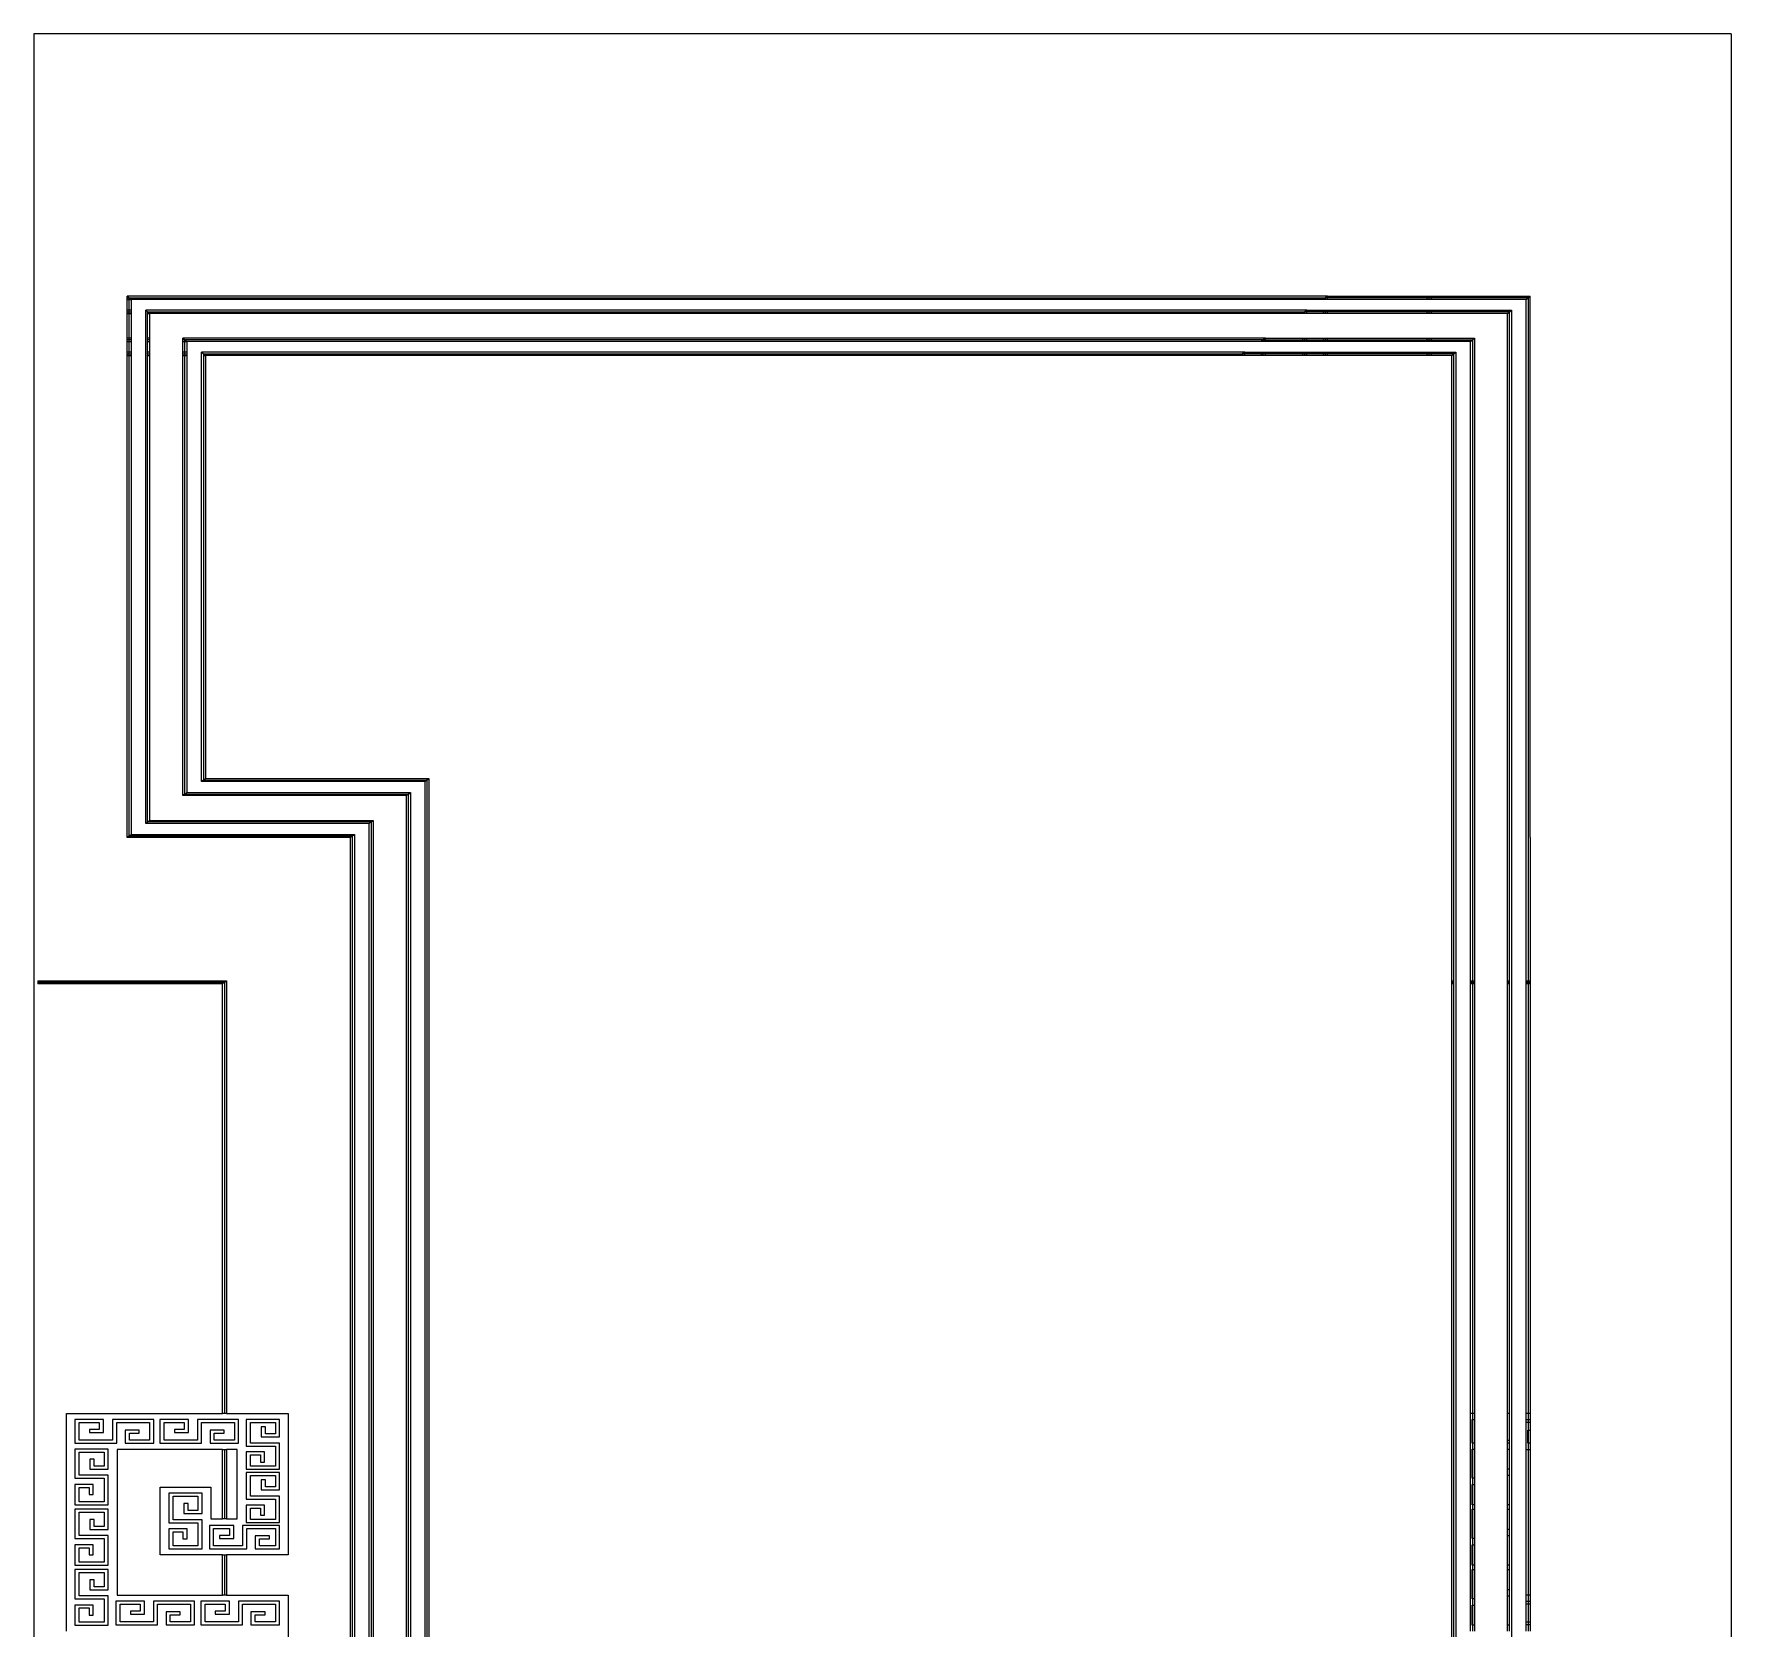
# Model space of a CAD drawing. Extents: x 44111 to 90315, y 4379 to 151689.
# Drawn here: x 67462 to 68462, y 93916 to 94856 of the extents above; entities that cross this region are included whole.
import ezdxf

# ---------------------------------------------------------------- set-up
doc = ezdxf.new("R2010")
doc.units = 0
doc.header["$LTSCALE"] = 1000
doc.header["$MEASUREMENT"] = 0
doc.layers.add('J-LM-门窗洞', color=35, linetype='Continuous')
doc.layers.add('细线', color=8, linetype='Continuous', lineweight=0)

msp = doc.modelspace()

# ---------------------------------------------------------------- linework, layer by layer
at = {"layer": 'J-LM-门窗洞'}
for p, q in [((68462.41, 94855.77), (67462.41, 94855.77)), ((67462.41, 94855.77), (67462.41, 92455.77)), ((68462.41, 94855.77), (68462.41, 92455.77))]:
    msp.add_line(p, q, dxfattribs=at)
at = {"layer": '细线'}
for p, q in [((68224.68, 94701.16), (67517.29, 94701.16)), ((67517.29, 94701.16), (67518.45, 94700.23)), ((67517.29, 94700.23), (67517.29, 94701.16)), ((67517.29, 94700.23), (67518.45, 94700.23)), ((67517.29, 94699.3), (67517.29, 94700.23)), ((67518.45, 94700.23), (67519.62, 94699.3)), ((67518.45, 94700.23), (68223.38, 94700.23)), ((67518.45, 94699.3), (67518.45, 94700.23)), ((68223.38, 94700.23), (68222.09, 94699.31)), ((68224.68, 94701.16), (68223.38, 94700.23)), ((68223.38, 94699.31), (68223.38, 94700.23)), ((68224.68, 94700.23), (68223.38, 94700.23)), ((68224.68, 94700.23), (68224.68, 94701.16)), ((68224.68, 94701.16), (68283.06, 94701.16)), ((68283.06, 94700.23), (68224.68, 94700.23)), ((68224.68, 94699.31), (68224.68, 94700.23)), ((68283.06, 94701.16), (68283.06, 94700.23)), ((68283.06, 94701.16), (68284.36, 94701.16)), ((68283.06, 94700.23), (68283.06, 94699.31)), ((68284.36, 94700.23), (68283.06, 94700.23)), ((68284.36, 94701.16), (68284.36, 94700.23)), ((68284.36, 94701.16), (68285.66, 94701.16)), ((68284.36, 94700.23), (68284.36, 94699.31)), ((68285.66, 94700.23), (68284.36, 94700.23)), ((68285.66, 94701.16), (68285.66, 94700.23)), ((68285.66, 94701.16), (68344.04, 94701.16)), ((68285.66, 94700.23), (68285.66, 94699.31)), ((68342.89, 94700.23), (68285.66, 94700.23)), ((68341.72, 94699.31), (68342.89, 94700.23)), ((68342.89, 94700.23), (68344.04, 94701.16)), ((68342.89, 94700.23), (68342.89, 94297.87)), ((68344.03, 94382.26), (68344.04, 94701.16)), ((67517.29, 94699.3), (67518.45, 94699.3)), ((67517.29, 94692.93), (67517.29, 94699.3)), ((67518.45, 94692.93), (67517.29, 94692.93)), ((67517.29, 94692), (67517.29, 94692.93)), ((67517.29, 94692), (67518.45, 94692)), ((67517.29, 94691.07), (67517.29, 94692)), ((67517.29, 94691.07), (67518.45, 94691.07)), ((67517.29, 94676.46), (67517.29, 94691.07)), ((67518.45, 94699.3), (67519.62, 94699.3)), ((67518.45, 94692.93), (67518.45, 94699.3)), ((67519.62, 94692.93), (67518.45, 94692.93)), ((67518.45, 94692), (67518.45, 94692.93)), ((67518.45, 94692), (67519.62, 94692)), ((67518.45, 94691.07), (67518.45, 94692)), ((67518.45, 94691.07), (67519.62, 94691.07)), ((67518.45, 94676.46), (67518.45, 94691.07)), ((68222.09, 94699.31), (67519.62, 94699.3)), ((67519.62, 94699.3), (67519.62, 94692.93)), ((67519.62, 94692.93), (67519.62, 94692)), ((67519.62, 94692), (67519.62, 94691.07)), ((67519.62, 94691.07), (67519.62, 94676.46)), ((68212.49, 94692.93), (67528.26, 94692.93)), ((67528.26, 94390.5), (67528.26, 94692.93)), ((67528.26, 94692.93), (67529.42, 94692)), ((67529.42, 94692), (68211.19, 94692)), ((67529.42, 94692), (67530.59, 94691.07)), ((67529.42, 94691.07), (67529.42, 94692)), ((67529.42, 94691.07), (67530.59, 94691.07)), ((67529.42, 94676.46), (67529.42, 94691.07)), ((68209.9, 94691.07), (67530.59, 94691.07)), ((67530.59, 94691.07), (67530.59, 94676.46)), ((68211.19, 94692), (68209.9, 94691.07)), ((68211.19, 94691.07), (68209.9, 94691.07)), ((68212.49, 94692.93), (68211.19, 94692)), ((68211.19, 94691.07), (68211.19, 94692)), ((68212.49, 94692), (68211.19, 94692)), ((68212.49, 94691.07), (68211.19, 94691.07)), ((68212.49, 94692), (68212.49, 94692.93)), ((68212.49, 94692.93), (68222.08, 94692.93)), ((68212.49, 94691.07), (68212.49, 94692)), ((68222.08, 94692), (68212.49, 94692)), ((68222.08, 94691.07), (68212.49, 94691.07)), ((68222.08, 94692.93), (68222.08, 94692)), ((68222.08, 94692.93), (68223.38, 94692.93)), ((68222.08, 94692), (68222.08, 94691.07)), ((68223.38, 94692), (68222.08, 94692)), ((68223.38, 94691.07), (68222.08, 94691.07)), ((68223.38, 94699.31), (68222.09, 94699.31)), ((68224.68, 94699.31), (68223.38, 94699.31)), ((68223.38, 94692), (68223.38, 94692.93)), ((68223.38, 94692.93), (68224.68, 94692.93)), ((68223.38, 94691.07), (68223.38, 94692)), ((68224.68, 94692), (68223.38, 94692)), ((68224.68, 94691.07), (68223.38, 94691.07)), ((68283.06, 94699.31), (68224.68, 94699.31)), ((68224.68, 94692), (68224.68, 94692.93)), ((68224.68, 94692.93), (68283.06, 94692.93)), ((68224.68, 94691.07), (68224.68, 94692)), ((68283.06, 94692), (68224.68, 94692)), ((68283.06, 94691.07), (68224.68, 94691.07)), ((68284.36, 94699.31), (68283.06, 94699.31)), ((68283.06, 94692.93), (68283.06, 94692)), ((68283.06, 94692.93), (68284.36, 94692.93)), ((68283.06, 94692), (68283.06, 94691.07)), ((68284.36, 94692), (68283.06, 94692)), ((68284.36, 94691.07), (68283.06, 94691.07)), ((68285.66, 94699.31), (68284.36, 94699.31)), ((68284.36, 94692.93), (68284.36, 94692)), ((68284.36, 94692.93), (68285.66, 94692.93)), ((68284.36, 94692), (68284.36, 94691.07)), ((68285.66, 94692), (68284.36, 94692)), ((68285.66, 94691.07), (68284.36, 94691.07)), ((68341.72, 94699.31), (68285.66, 94699.31)), ((68285.66, 94692.93), (68285.66, 94692)), ((68285.66, 94692.93), (68333.08, 94692.93)), ((68285.66, 94692), (68285.66, 94691.07)), ((68331.91, 94692), (68285.66, 94692)), ((68330.75, 94691.07), (68285.66, 94691.07)), ((68330.75, 94691.07), (68331.91, 94692)), ((68330.75, 94297.87), (68330.75, 94691.07)), ((68331.91, 94692), (68333.08, 94692.93)), ((68331.92, 94297.87), (68331.91, 94692)), ((68333.08, 94692.93), (68333.09, 92554.59)), ((68341.72, 94297.87), (68341.72, 94699.31)), ((67518.45, 94676.46), (67517.29, 94676.46)), ((67517.29, 94675.53), (67517.29, 94676.46)), ((67518.45, 94675.53), (67517.29, 94675.53)), ((67517.29, 94674.6), (67517.29, 94675.53)), ((67517.29, 94674.6), (67518.45, 94674.6)), ((67517.29, 94668.22), (67517.29, 94674.6)), ((67519.62, 94676.46), (67518.45, 94676.46)), ((67518.45, 94675.53), (67518.45, 94676.46)), ((67519.62, 94675.53), (67518.45, 94675.53)), ((67518.45, 94674.6), (67518.45, 94675.53)), ((67518.45, 94674.6), (67519.62, 94674.6)), ((67518.45, 94668.22), (67518.45, 94674.6)), ((67519.62, 94676.46), (67519.62, 94675.53)), ((67519.62, 94675.53), (67519.62, 94674.6)), ((67519.62, 94674.6), (67519.62, 94668.22)), ((67530.59, 94676.46), (67529.42, 94676.46)), ((67529.42, 94675.53), (67529.42, 94676.46)), ((67530.59, 94675.53), (67529.42, 94675.53)), ((67529.42, 94674.6), (67529.42, 94675.53)), ((67529.42, 94674.6), (67530.59, 94674.6)), ((67529.42, 94668.22), (67529.42, 94674.6)), ((67530.59, 94676.46), (67530.59, 94675.53)), ((67530.59, 94675.53), (67530.59, 94674.6)), ((67530.59, 94674.6), (67530.59, 94668.22)), ((68188.1, 94676.46), (67550.2, 94676.46)), ((67550.2, 94676.46), (67551.37, 94675.53)), ((67550.2, 94675.53), (67550.2, 94676.46)), ((67551.37, 94675.53), (67550.2, 94675.53)), ((67550.2, 94674.6), (67550.2, 94675.53)), ((67550.2, 94674.6), (67551.37, 94674.6)), ((67550.2, 94668.22), (67550.2, 94674.6)), ((67551.37, 94675.53), (67552.54, 94674.6)), ((68186.8, 94675.53), (67551.37, 94675.53)), ((67551.37, 94674.6), (67551.37, 94675.53)), ((67551.37, 94674.6), (67552.54, 94674.6)), ((67551.37, 94668.22), (67551.37, 94674.6)), ((67552.54, 94674.6), (67552.54, 94668.22)), ((68185.51, 94674.6), (67552.54, 94674.6)), ((68186.8, 94675.53), (68185.51, 94674.6)), ((68186.8, 94674.6), (68185.51, 94674.6)), ((68188.1, 94676.46), (68186.8, 94675.53)), ((68186.8, 94674.6), (68186.8, 94675.53)), ((68186.8, 94675.53), (68188.1, 94675.53)), ((68188.1, 94674.6), (68186.8, 94674.6)), ((68188.1, 94675.53), (68188.1, 94676.46)), ((68188.1, 94676.46), (68209.89, 94676.46)), ((68188.1, 94674.6), (68188.1, 94675.53)), ((68188.1, 94675.53), (68209.89, 94675.53)), ((68209.89, 94674.6), (68188.1, 94674.6)), ((68209.89, 94676.46), (68209.89, 94675.53)), ((68209.89, 94676.46), (68211.19, 94676.46)), ((68209.89, 94675.53), (68209.89, 94674.6)), ((68209.89, 94675.53), (68211.19, 94675.53)), ((68211.19, 94674.6), (68209.89, 94674.6)), ((68211.19, 94675.53), (68211.19, 94676.46)), ((68211.19, 94676.46), (68212.49, 94676.46)), ((68211.19, 94674.6), (68211.19, 94675.53)), ((68211.19, 94675.53), (68212.49, 94675.53)), ((68212.49, 94674.6), (68211.19, 94674.6)), ((68212.49, 94675.53), (68212.49, 94676.46)), ((68212.49, 94676.46), (68222.08, 94676.46)), ((68212.49, 94674.6), (68212.49, 94675.53)), ((68212.49, 94675.53), (68222.08, 94675.53)), ((68222.08, 94674.6), (68212.49, 94674.6)), ((68222.08, 94676.46), (68222.08, 94675.53)), ((68222.08, 94676.46), (68223.38, 94676.46)), ((68222.08, 94675.53), (68222.08, 94674.6)), ((68222.08, 94675.53), (68223.38, 94675.53)), ((68223.38, 94674.6), (68222.08, 94674.6)), ((68223.38, 94675.53), (68223.38, 94676.46)), ((68223.38, 94676.46), (68224.68, 94676.46)), ((68223.38, 94674.6), (68223.38, 94675.53)), ((68223.38, 94675.53), (68224.68, 94675.53)), ((68224.68, 94674.6), (68223.38, 94674.6)), ((68224.68, 94675.53), (68224.68, 94676.46)), ((68224.68, 94676.46), (68283.06, 94676.46)), ((68224.68, 94674.6), (68224.68, 94675.53)), ((68224.68, 94675.53), (68283.06, 94675.53)), ((68283.06, 94674.6), (68224.68, 94674.6)), ((68283.06, 94676.46), (68283.06, 94675.53)), ((68283.06, 94676.46), (68284.36, 94676.46)), ((68283.06, 94675.53), (68283.06, 94674.6)), ((68283.06, 94675.53), (68284.36, 94675.53)), ((68284.36, 94674.6), (68283.06, 94674.6)), ((68284.36, 94676.46), (68284.36, 94675.53)), ((68284.36, 94676.46), (68285.66, 94676.46)), ((68284.36, 94675.53), (68284.36, 94674.6)), ((68284.36, 94675.53), (68285.66, 94675.53)), ((68285.66, 94674.6), (68284.36, 94674.6)), ((68285.66, 94676.46), (68285.66, 94675.53)), ((68285.66, 94676.46), (68311.14, 94676.46)), ((68285.66, 94675.53), (68285.66, 94674.6)), ((68285.66, 94675.53), (68309.97, 94675.53)), ((68308.8, 94674.6), (68285.66, 94674.6)), ((68308.8, 94674.6), (68309.97, 94675.53)), ((68308.8, 94297.87), (68308.8, 94674.6)), ((68309.97, 94675.53), (68311.14, 94676.46)), ((68309.97, 94675.53), (68309.97, 94297.87)), ((68311.14, 94676.46), (68311.14, 94297.87)), ((67517.28, 94382.26), (67517.29, 94666.36)), ((67518.45, 94668.22), (67517.29, 94668.22)), ((67517.29, 94667.29), (67517.29, 94668.22)), ((67517.29, 94667.29), (67518.45, 94667.29)), ((67517.29, 94666.36), (67517.29, 94667.29)), ((67517.29, 94666.36), (67518.45, 94666.36)), ((67519.62, 94668.22), (67518.45, 94668.22)), ((67518.45, 94667.29), (67518.45, 94668.22)), ((67518.45, 94667.29), (67519.62, 94667.29)), ((67518.45, 94666.36), (67518.45, 94667.29)), ((67518.45, 94666.36), (67519.62, 94666.36)), ((67518.45, 94383.19), (67518.45, 94666.36)), ((67519.62, 94668.22), (67519.62, 94667.29)), ((67519.62, 94667.29), (67519.62, 94666.36)), ((67519.62, 94666.36), (67519.62, 94384.12)), ((67530.59, 94668.22), (67529.42, 94668.22)), ((67529.42, 94667.29), (67529.42, 94668.22)), ((67529.42, 94667.29), (67530.59, 94667.29)), ((67529.42, 94666.36), (67529.42, 94667.29)), ((67529.42, 94666.36), (67530.59, 94666.36)), ((67529.42, 94391.42), (67529.42, 94666.36)), ((67530.59, 94668.22), (67530.59, 94667.29)), ((67530.59, 94667.29), (67530.59, 94666.36)), ((67530.59, 94666.36), (67530.59, 94392.35)), ((67551.37, 94668.22), (67550.2, 94668.22)), ((67550.2, 94667.29), (67550.2, 94668.22)), ((67550.2, 94667.29), (67551.37, 94667.29)), ((67550.2, 94666.36), (67550.2, 94667.29)), ((67550.2, 94666.36), (67551.37, 94666.36)), ((67550.2, 94406.97), (67550.2, 94666.36)), ((67552.54, 94668.22), (67551.37, 94668.22)), ((67551.37, 94667.29), (67551.37, 94668.22)), ((67551.37, 94667.29), (67552.54, 94667.29)), ((67551.37, 94666.36), (67551.37, 94667.29)), ((67551.37, 94666.36), (67552.54, 94666.36)), ((67551.37, 94407.89), (67551.37, 94666.36)), ((67552.54, 94668.22), (67552.54, 94667.29)), ((67552.54, 94667.29), (67552.54, 94666.36)), ((67552.54, 94666.36), (67552.54, 94408.82)), ((67561.17, 94415.2), (67561.18, 94668.22)), ((68175.9, 94668.22), (67561.18, 94668.22)), ((67561.18, 94668.22), (67562.34, 94667.29)), ((67562.34, 94667.29), (68174.61, 94667.29)), ((67562.34, 94667.29), (67563.51, 94666.36)), ((67562.34, 94667.29), (67562.34, 94666.36)), ((67562.34, 94666.36), (67563.51, 94666.36)), ((67562.34, 94666.36), (67562.34, 94416.13)), ((68173.31, 94666.37), (67563.51, 94666.36)), ((67563.51, 94666.36), (67563.51, 94417.06)), ((68174.61, 94667.29), (68173.31, 94666.37)), ((68174.61, 94666.37), (68173.31, 94666.37)), ((68175.9, 94668.22), (68174.61, 94667.29)), ((68174.61, 94667.29), (68174.61, 94666.37)), ((68175.9, 94667.29), (68174.61, 94667.29)), ((68175.9, 94666.37), (68174.61, 94666.37)), ((68175.9, 94667.29), (68175.9, 94668.22)), ((68175.9, 94668.22), (68185.5, 94668.22)), ((68175.9, 94666.37), (68175.9, 94667.29)), ((68185.5, 94667.29), (68175.9, 94667.29)), ((68185.5, 94666.37), (68175.9, 94666.37)), ((68185.5, 94668.22), (68185.5, 94667.29)), ((68185.5, 94668.22), (68186.8, 94668.22)), ((68185.5, 94667.29), (68185.5, 94666.37)), ((68186.8, 94667.29), (68185.5, 94667.29)), ((68186.8, 94666.37), (68185.5, 94666.37)), ((68186.8, 94667.29), (68186.8, 94668.22)), ((68186.8, 94668.22), (68188.1, 94668.22)), ((68186.8, 94666.37), (68186.8, 94667.29)), ((68188.1, 94667.29), (68186.8, 94667.29)), ((68188.1, 94666.37), (68186.8, 94666.37)), ((68188.1, 94667.29), (68188.1, 94668.22)), ((68188.1, 94668.22), (68209.89, 94668.22)), ((68188.1, 94666.37), (68188.1, 94667.29)), ((68209.89, 94667.29), (68188.1, 94667.29)), ((68209.89, 94666.37), (68188.1, 94666.37)), ((68209.89, 94668.22), (68209.89, 94667.29)), ((68209.89, 94668.22), (68211.19, 94668.22)), ((68209.89, 94667.29), (68209.89, 94666.37)), ((68211.19, 94667.29), (68209.89, 94667.29)), ((68211.19, 94666.37), (68209.89, 94666.37)), ((68211.19, 94667.29), (68211.19, 94668.22)), ((68211.19, 94668.22), (68212.49, 94668.22)), ((68211.19, 94666.37), (68211.19, 94667.29)), ((68212.49, 94667.29), (68211.19, 94667.29)), ((68212.49, 94666.37), (68211.19, 94666.37)), ((68212.49, 94667.29), (68212.49, 94668.22)), ((68212.49, 94668.22), (68222.08, 94668.22)), ((68212.49, 94666.37), (68212.49, 94667.29)), ((68222.08, 94667.29), (68212.49, 94667.29)), ((68222.08, 94666.37), (68212.49, 94666.37)), ((68222.08, 94668.22), (68222.08, 94667.29)), ((68222.08, 94668.22), (68223.38, 94668.22)), ((68222.08, 94667.29), (68222.08, 94666.37)), ((68223.38, 94667.29), (68222.08, 94667.29)), ((68223.38, 94666.37), (68222.08, 94666.37)), ((68223.38, 94667.29), (68223.38, 94668.22)), ((68223.38, 94668.22), (68224.68, 94668.22)), ((68223.38, 94666.37), (68223.38, 94667.29)), ((68224.68, 94667.29), (68223.38, 94667.29)), ((68224.68, 94666.37), (68223.38, 94666.37)), ((68224.68, 94667.29), (68224.68, 94668.22)), ((68224.68, 94668.22), (68283.06, 94668.22)), ((68224.68, 94666.37), (68224.68, 94667.29)), ((68283.06, 94667.29), (68224.68, 94667.29)), ((68283.06, 94666.37), (68224.68, 94666.37)), ((68283.06, 94668.22), (68283.06, 94667.29)), ((68283.06, 94668.22), (68284.36, 94668.22)), ((68283.06, 94667.29), (68283.06, 94666.37)), ((68284.36, 94667.29), (68283.06, 94667.29)), ((68284.36, 94666.37), (68283.06, 94666.37)), ((68284.36, 94668.22), (68284.36, 94667.29)), ((68284.36, 94668.22), (68285.66, 94668.22)), ((68284.36, 94667.29), (68284.36, 94666.37)), ((68285.66, 94667.29), (68284.36, 94667.29)), ((68285.66, 94666.37), (68284.36, 94666.37)), ((68285.66, 94668.22), (68285.66, 94667.29)), ((68285.66, 94668.22), (68300.16, 94668.22)), ((68285.66, 94667.29), (68285.66, 94666.37)), ((68299, 94667.29), (68285.66, 94667.29)), ((68297.83, 94666.37), (68285.66, 94666.37)), ((68297.83, 94666.37), (68299, 94667.29)), ((68297.83, 94297.87), (68297.83, 94666.37)), ((68299, 94667.29), (68300.16, 94668.22)), ((68299, 94297.87), (68299, 94667.29)), ((68300.16, 94668.22), (68300.17, 92579.3)), ((67562.34, 94416.13), (67561.17, 94415.2)), ((67692.84, 94415.2), (67561.17, 94415.2)), ((67562.34, 94416.13), (67563.51, 94417.06)), ((67562.34, 94416.13), (67694.01, 94416.13)), ((67563.51, 94417.06), (67695.17, 94417.06)), ((67694.01, 94416.13), (67692.84, 94415.2)), ((67692.84, 92832.32), (67692.84, 94415.2)), ((67694.01, 94416.13), (67695.17, 94417.06)), ((67694.01, 94416.13), (67694.01, 92831.39)), ((67695.17, 94417.06), (67695.18, 92830.46)), ((67551.37, 94407.89), (67550.2, 94406.97)), ((67681.87, 94406.97), (67550.2, 94406.97)), ((67551.37, 94407.89), (67552.54, 94408.82)), ((67551.37, 94407.89), (67683.04, 94407.89)), ((67552.54, 94408.82), (67684.21, 94408.82)), ((67683.04, 94407.89), (67681.87, 94406.97)), ((67681.87, 92840.55), (67681.87, 94406.97)), ((67683.04, 94407.89), (67684.21, 94408.82)), ((67683.04, 92839.62), (67683.04, 94407.89)), ((67684.21, 94408.82), (67684.21, 92838.7)), ((67529.42, 94391.42), (67528.26, 94390.5)), ((67659.92, 94390.5), (67528.26, 94390.5)), ((67529.42, 94391.42), (67530.59, 94392.35)), ((67661.09, 94391.42), (67529.42, 94391.42)), ((67530.59, 94392.35), (67662.26, 94392.35)), ((67661.09, 94391.42), (67659.92, 94390.5)), ((67659.93, 92857.02), (67659.92, 94390.5)), ((67661.09, 94391.42), (67662.26, 94392.35)), ((67661.09, 94391.42), (67661.1, 92856.09)), ((67662.26, 94392.35), (67662.26, 92855.17)), ((67518.45, 94383.19), (67517.28, 94382.26)), ((67648.95, 94382.26), (67517.28, 94382.26)), ((67518.45, 94383.19), (67519.62, 94384.12)), ((67518.45, 94383.19), (67650.12, 94383.19)), ((67519.62, 94384.12), (67651.29, 94384.12)), ((67650.12, 94383.19), (67648.95, 94382.26)), ((67648.95, 92865.26), (67648.95, 94382.26)), ((67650.12, 94383.19), (67651.29, 94384.12)), ((67650.12, 92864.33), (67650.12, 94383.19)), ((67651.29, 94384.12), (67651.29, 92863.4)), ((68344.06, 94382.28), (68344.03, 94382.26)), ((68344.03, 94382.26), (68344.06, 94297.87)), ((67464.76, 94297.87), (67575.93, 94297.87)), ((67464.76, 94297.87), (67464.76, 94296.95)), ((67464.76, 94296.95), (67574.76, 94296.95)), ((67464.76, 94296.95), (67464.76, 94296.02)), ((67573.59, 94296.02), (67464.76, 94296.02)), ((67574.76, 94296.95), (67573.59, 94296.02)), ((67573.6, 94042.88), (67573.59, 94296.02)), ((67574.76, 94296.95), (67575.93, 94297.87)), ((67574.76, 94296.95), (67574.76, 94042.88)), ((67575.93, 94297.87), (67575.93, 94042.88)), ((68297.83, 94297.87), (68299, 94297.87)), ((68297.83, 94296.94), (68297.83, 94297.87)), ((68297.83, 94296.94), (68299, 94296.94)), ((68297.83, 94296.02), (68297.83, 94296.94)), ((68299, 94296.02), (68297.83, 94296.02)), ((68297.84, 92947.9), (68297.83, 94296.02)), ((68299, 94296.94), (68299, 94297.87)), ((68299, 94296.02), (68299, 94296.94)), ((68299, 92947.9), (68299, 94296.02)), ((68308.8, 94297.87), (68309.97, 94297.87)), ((68308.8, 94296.94), (68308.8, 94297.87)), ((68308.8, 94296.94), (68309.97, 94296.94)), ((68308.8, 94296.02), (68308.8, 94296.94)), ((68309.97, 94296.02), (68308.8, 94296.02)), ((68308.8, 94042.88), (68308.8, 94296.02)), ((68309.97, 94297.87), (68311.14, 94297.87)), ((68309.97, 94297.87), (68309.97, 94296.94)), ((68309.97, 94296.94), (68311.14, 94296.94)), ((68309.97, 94296.94), (68309.97, 94296.02)), ((68311.14, 94296.02), (68309.97, 94296.02)), ((68309.97, 94296.02), (68309.97, 94042.88)), ((68311.14, 94297.87), (68311.14, 94296.94)), ((68311.14, 94296.94), (68311.14, 94296.02)), ((68311.14, 94296.02), (68311.14, 94042.88)), ((68330.75, 94297.87), (68331.92, 94297.87)), ((68330.75, 94296.94), (68330.75, 94297.87)), ((68330.75, 94296.94), (68331.92, 94296.94)), ((68330.75, 94296.02), (68330.75, 94296.94)), ((68331.92, 94296.02), (68330.75, 94296.02)), ((68330.75, 94042.88), (68330.75, 94296.02)), ((68331.92, 94296.94), (68331.92, 94297.87)), ((68331.92, 94296.02), (68331.92, 94296.94)), ((68331.92, 94042.88), (68331.92, 94296.02)), ((68341.72, 94297.87), (68342.89, 94297.87)), ((68341.72, 94296.94), (68341.72, 94297.87)), ((68341.72, 94296.94), (68342.89, 94296.94)), ((68341.72, 94296.02), (68341.72, 94296.94)), ((68342.89, 94296.02), (68341.72, 94296.02)), ((68341.72, 94042.88), (68341.72, 94296.02)), ((68342.89, 94297.87), (68344.06, 94297.87)), ((68342.89, 94297.87), (68342.89, 94296.94)), ((68342.89, 94296.94), (68344.06, 94296.94)), ((68342.89, 94296.94), (68342.89, 94296.02)), ((68344.06, 94296.02), (68342.89, 94296.02)), ((68342.89, 94296.02), (68342.89, 94042.88)), ((68344.06, 94297.87), (68344.06, 94296.94)), ((68344.06, 94296.94), (68344.06, 94296.02)), ((68344.06, 94296.02), (68344.06, 94042.88)), ((67481.59, 93914.54), (67481.59, 94042.88)), ((67481.59, 94042.88), (67573.6, 94042.88)), ((67574.76, 94042.88), (67573.6, 94042.88)), ((67575.93, 94042.88), (67574.76, 94042.88)), ((67575.93, 94042.88), (67612.13, 94042.88)), ((67612.13, 94042.88), (67612.13, 93959.52)), ((68309.97, 94042.88), (68308.8, 94042.88)), ((68308.8, 93914.54), (68308.8, 94042.88)), ((68311.14, 94042.88), (68309.97, 94042.88)), ((68309.97, 94042.88), (68309.97, 94039.35)), ((68311.14, 94042.88), (68311.14, 94039.35)), ((68331.92, 94042.88), (68330.75, 94042.88)), ((68330.75, 94027.22), (68330.75, 94042.88)), ((68331.92, 94027.22), (68331.92, 94042.88)), ((68342.89, 94042.88), (68341.72, 94042.88)), ((68341.72, 94039.35), (68341.72, 94042.88)), ((68344.06, 94042.88), (68342.89, 94042.88)), ((68342.89, 94042.88), (68342.89, 94039.35)), ((68344.06, 94042.88), (68344.06, 94039.35)), ((67486.59, 94039.35), (67486.59, 94025.45)), ((67503.43, 94039.35), (67486.59, 94039.35)), ((67489.08, 94037.58), (67500.94, 94037.58)), ((67489.08, 94027.22), (67489.08, 94037.58)), ((67500.94, 94033.47), (67495.1, 94033.47)), ((67495.1, 94033.47), (67495.1, 94031.7)), ((67495.1, 94031.7), (67503.43, 94031.7)), ((67500.94, 94037.58), (67500.94, 94033.47)), ((67503.43, 94031.7), (67503.43, 94039.35)), ((67508.69, 94039.35), (67508.69, 94027.22)), ((67532.97, 94039.35), (67508.69, 94039.35)), ((67511.19, 94037.58), (67530.47, 94037.58)), ((67511.19, 94025.45), (67511.19, 94037.58)), ((67516.12, 94033.1), (67516.12, 94025.45)), ((67524.45, 94033.1), (67516.12, 94033.1)), ((67518.62, 94031.33), (67524.45, 94031.33)), ((67518.62, 94027.22), (67518.62, 94031.33)), ((67524.45, 94031.33), (67524.45, 94033.1)), ((67530.47, 94037.58), (67530.47, 94027.22)), ((67532.97, 94025.45), (67532.97, 94039.35)), ((67536.65, 94039.35), (67536.65, 94025.45)), ((67553.5, 94039.35), (67536.65, 94039.35)), ((67539.13, 94037.58), (67551, 94037.58)), ((67539.13, 94027.22), (67539.13, 94037.58)), ((67551, 94033.47), (67545.17, 94033.47)), ((67545.17, 94033.47), (67545.17, 94031.7)), ((67545.17, 94031.7), (67553.5, 94031.7)), ((67551, 94037.58), (67551, 94033.47)), ((67553.5, 94031.7), (67553.5, 94039.35)), ((67558.76, 94039.35), (67558.76, 94027.22)), ((67583.03, 94039.35), (67558.76, 94039.35)), ((67561.23, 94037.58), (67580.53, 94037.58)), ((67561.23, 94025.45), (67561.23, 94037.58)), ((67566.19, 94033.1), (67566.19, 94025.45)), ((67574.52, 94033.1), (67566.19, 94033.1)), ((67568.68, 94031.33), (67574.52, 94031.33)), ((67568.68, 94027.22), (67568.68, 94031.33)), ((67574.52, 94031.33), (67574.52, 94033.1)), ((67580.53, 94037.58), (67580.53, 94027.22)), ((67583.03, 94025.45), (67583.03, 94039.35)), ((67587.55, 94039.35), (67587.55, 94023.68)), ((67607.16, 94039.35), (67587.55, 94039.35)), ((67590.05, 94037.58), (67604.66, 94037.58)), ((67590.05, 94025.45), (67590.05, 94037.58)), ((67596.37, 94035.08), (67596.37, 94029.18)), ((67598.85, 94035.08), (67596.37, 94035.08)), ((67598.85, 94030.94), (67598.85, 94035.08)), ((67604.66, 94030.94), (67598.85, 94030.94)), ((67604.66, 94037.58), (67604.66, 94030.94)), ((67607.16, 94029.18), (67607.16, 94039.35)), ((68309.92, 94025.45), (68309.92, 94039.35)), ((68309.92, 94039.35), (68309.97, 94039.35)), ((68309.97, 94039.35), (68311.14, 94039.35)), ((68309.97, 94039.35), (68309.97, 94025.45)), ((68311.14, 94039.35), (68311.14, 94025.45)), ((68341.72, 94039.35), (68342.89, 94039.35)), ((68341.72, 94037.58), (68341.72, 94039.35)), ((68342.89, 94037.58), (68341.72, 94037.58)), ((68341.72, 94021.67), (68341.72, 94037.58)), ((68342.74, 94025.45), (68342.74, 94033.1)), ((68342.74, 94033.1), (68342.89, 94033.1)), ((68342.89, 94039.35), (68344.06, 94039.35)), ((68342.89, 94039.35), (68342.89, 94037.58)), ((68344.06, 94037.58), (68342.89, 94037.58)), ((68342.89, 94037.58), (68342.89, 94033.1)), ((68342.89, 94033.1), (68344.06, 94033.1)), ((68342.89, 94033.1), (68342.89, 94025.45)), ((68344.06, 94039.35), (68344.06, 94037.58)), ((68344.06, 94037.58), (68344.06, 94033.1)), ((68344.06, 94033.1), (68344.06, 94025.45)), ((67486.59, 94025.45), (67511.19, 94025.45)), ((67486.59, 94021.92), (67486.59, 94004.71)), ((67506.2, 94021.92), (67486.59, 94021.92)), ((67508.69, 94027.22), (67489.08, 94027.22)), ((67489.08, 94020.15), (67503.7, 94020.15)), ((67489.08, 94006.47), (67489.08, 94020.15)), ((67503.7, 94020.15), (67503.7, 94011.74)), ((67506.2, 94009.98), (67506.2, 94021.92)), ((67511.52, 94021.67), (67511.52, 93935.75)), ((67573.6, 94021.67), (67511.52, 94021.67)), ((67516.12, 94025.45), (67532.97, 94025.45)), ((67530.47, 94027.22), (67518.62, 94027.22)), ((67536.65, 94025.45), (67561.23, 94025.45)), ((67558.76, 94027.22), (67539.13, 94027.22)), ((67566.19, 94025.45), (67583.03, 94025.45)), ((67580.53, 94027.22), (67568.68, 94027.22)), ((67573.6, 93980.73), (67573.6, 94021.67)), ((67573.6, 94021.67), (67574.76, 94021.67)), ((67574.76, 94021.67), (67574.76, 93980.73)), ((67574.76, 94021.67), (67575.93, 94021.67)), ((67575.93, 94021.67), (67575.93, 93980.73)), ((67582.21, 94021.67), (67575.93, 94021.67)), ((67582.21, 93980.73), (67582.21, 94021.67)), ((67587.55, 94023.68), (67604.66, 94023.68)), ((67587.55, 94020.18), (67587.55, 94010.01)), ((67598.34, 94020.18), (67587.55, 94020.18)), ((67607.16, 94025.45), (67590.05, 94025.45)), ((67596.37, 94029.18), (67607.16, 94029.18)), ((67598.34, 94014.27), (67598.34, 94020.18)), ((67604.66, 94023.68), (67604.66, 94011.78)), ((67607.16, 94010.01), (67607.16, 94025.45)), ((68309.97, 94025.45), (68309.92, 94025.45)), ((68309.92, 94004.71), (68309.92, 94021.92)), ((68309.92, 94021.92), (68309.97, 94021.92)), ((68311.14, 94025.45), (68309.97, 94025.45)), ((68309.97, 94025.45), (68309.97, 94021.92)), ((68309.97, 94021.92), (68311.14, 94021.92)), ((68309.97, 94021.92), (68309.97, 94004.71)), ((68311.14, 94025.45), (68311.14, 94021.92)), ((68311.14, 94021.92), (68311.14, 94004.71)), ((68330.75, 94027.22), (68331.92, 94027.22)), ((68330.75, 94025.45), (68330.75, 94027.22)), ((68331.92, 94025.45), (68330.75, 94025.45)), ((68330.75, 94021.92), (68330.75, 94025.45)), ((68330.75, 94021.92), (68331.71, 94021.92)), ((68330.75, 94009.98), (68330.75, 94021.92)), ((68331.71, 94021.92), (68331.71, 94009.98)), ((68331.92, 94025.45), (68331.92, 94027.22)), ((68331.92, 93914.54), (68331.92, 94025.45)), ((68341.72, 94021.67), (68342.89, 94021.67)), ((68341.72, 93935.75), (68341.72, 94021.67)), ((68342.89, 94025.45), (68342.74, 94025.45)), ((68344.06, 94025.45), (68342.89, 94025.45)), ((68342.89, 94025.45), (68342.89, 94021.67)), ((68342.89, 94021.67), (68344.06, 94021.67)), ((68342.89, 94021.67), (68342.89, 93935.75)), ((68344.06, 94025.45), (68344.06, 94021.67)), ((68344.06, 94021.67), (68344.06, 93935.75)), ((67495.41, 94015.88), (67495.41, 94009.98)), ((67497.89, 94015.88), (67495.41, 94015.88)), ((67497.89, 94011.74), (67497.89, 94015.88)), ((67503.7, 94011.74), (67497.89, 94011.74)), ((67587.55, 94010.01), (67607.16, 94010.01)), ((67590.05, 94018.42), (67595.84, 94018.42)), ((67590.05, 94011.78), (67590.05, 94018.42)), ((67604.66, 94011.78), (67590.05, 94011.78)), ((67595.84, 94018.42), (67595.84, 94014.27)), ((67595.84, 94014.27), (67598.34, 94014.27)), ((67486.59, 94004.71), (67503.7, 94004.71)), ((67486.59, 94000.98), (67486.59, 93989.04)), ((67497.37, 94000.98), (67486.59, 94000.98)), ((67506.2, 94006.47), (67489.08, 94006.47)), ((67495.41, 94009.98), (67506.2, 94009.98)), ((67497.37, 93995.07), (67497.37, 94000.98)), ((67503.7, 94004.71), (67503.7, 93990.81)), ((67506.2, 93989.04), (67506.2, 94006.47)), ((67587.55, 94008.06), (67587.55, 93992.39)), ((67607.16, 94008.06), (67587.55, 94008.06)), ((67590.05, 94006.29), (67604.66, 94006.29)), ((67590.05, 93994.16), (67590.05, 94006.29)), ((67596.37, 94003.79), (67596.37, 93997.88)), ((67598.85, 94003.79), (67596.37, 94003.79)), ((67598.85, 93999.65), (67598.85, 94003.79)), ((67604.66, 94006.29), (67604.66, 93999.65)), ((67607.16, 93997.88), (67607.16, 94008.06)), ((68309.97, 94004.71), (68309.92, 94004.71)), ((68309.92, 93989.04), (68309.92, 94000.98)), ((68309.92, 94000.98), (68309.97, 94000.98)), ((68311.14, 94004.71), (68309.97, 94004.71)), ((68309.97, 94004.71), (68309.97, 94000.98)), ((68309.97, 94000.98), (68311.14, 94000.98)), ((68309.97, 94000.98), (68309.97, 93989.04)), ((68311.14, 94004.71), (68311.14, 94000.98)), ((68311.14, 94000.98), (68311.14, 93989.04)), ((68331.71, 94009.98), (68330.75, 94009.98)), ((68330.75, 94006.47), (68330.75, 94009.98)), ((68330.75, 94006.47), (68331.71, 94006.47)), ((68330.75, 93989.04), (68330.75, 94006.47)), ((68331.71, 94006.47), (68331.71, 93989.04)), ((67489.08, 93999.22), (67494.88, 93999.22)), ((67489.08, 93990.81), (67489.08, 93999.22)), ((67503.7, 93990.81), (67489.08, 93990.81)), ((67494.88, 93999.22), (67494.88, 93995.07)), ((67494.88, 93995.07), (67497.37, 93995.07)), ((67536.79, 93999.46), (67566.72, 93999.46)), ((67536.79, 93959.52), (67536.79, 93999.46)), ((67541.95, 93995.93), (67541.95, 93978.49)), ((67561.56, 93995.93), (67541.95, 93995.93)), ((67544.45, 93994.16), (67559.06, 93994.16)), ((67544.45, 93980.26), (67544.45, 93994.16)), ((67559.06, 93994.16), (67559.06, 93985.75)), ((67561.56, 93983.98), (67561.56, 93995.93)), ((67566.72, 93999.46), (67566.72, 93980.73)), ((67587.55, 93992.39), (67604.66, 93992.39)), ((67607.16, 93994.16), (67590.05, 93994.16)), ((67596.37, 93997.88), (67607.16, 93997.88)), ((67604.66, 93999.65), (67598.85, 93999.65)), ((67604.66, 93992.39), (67604.66, 93980.48)), ((67607.16, 93978.72), (67607.16, 93994.16)), ((67486.59, 93989.04), (67506.2, 93989.04)), ((67486.59, 93986.44), (67486.59, 93969.22)), ((67506.2, 93986.44), (67486.59, 93986.44)), ((67489.08, 93984.67), (67503.7, 93984.67)), ((67489.08, 93970.99), (67489.08, 93984.67)), ((67495.41, 93980.4), (67495.41, 93974.49)), ((67497.89, 93980.4), (67495.41, 93980.4)), ((67497.89, 93976.26), (67497.89, 93980.4)), ((67503.7, 93984.67), (67503.7, 93976.26)), ((67506.2, 93974.49), (67506.2, 93986.44)), ((67561.56, 93980.26), (67544.45, 93980.26)), ((67550.77, 93989.9), (67550.77, 93983.98)), ((67553.27, 93989.9), (67550.77, 93989.9)), ((67550.77, 93983.98), (67561.56, 93983.98)), ((67553.27, 93985.75), (67553.27, 93989.9)), ((67559.06, 93985.75), (67553.27, 93985.75)), ((67561.56, 93963.05), (67561.56, 93980.26)), ((67566.72, 93980.73), (67573.6, 93980.73)), ((67574.76, 93980.73), (67573.6, 93980.73)), ((67575.93, 93980.73), (67574.76, 93980.73)), ((67575.93, 93980.73), (67582.21, 93980.73)), ((67587.55, 93988.89), (67587.55, 93978.72)), ((67598.34, 93988.89), (67587.55, 93988.89)), ((67590.05, 93987.12), (67595.84, 93987.12)), ((67590.05, 93980.48), (67590.05, 93987.12)), ((67604.66, 93980.48), (67590.05, 93980.48)), ((67595.84, 93987.12), (67595.84, 93982.98)), ((67595.84, 93982.98), (67598.34, 93982.98)), ((67598.34, 93982.98), (67598.34, 93988.89)), ((68309.97, 93989.04), (68309.92, 93989.04)), ((68309.92, 93969.22), (68309.92, 93986.43)), ((68309.92, 93986.43), (68309.97, 93986.43)), ((68311.14, 93989.04), (68309.97, 93989.04)), ((68309.97, 93989.04), (68309.97, 93986.43)), ((68309.97, 93986.43), (68311.14, 93986.43)), ((68309.97, 93986.43), (68309.97, 93969.22)), ((68311.14, 93989.04), (68311.14, 93986.43)), ((68311.14, 93986.43), (68311.14, 93969.22)), ((68331.71, 93989.04), (68330.75, 93989.04)), ((68330.75, 93986.43), (68330.75, 93989.04)), ((68330.75, 93986.43), (68331.71, 93986.43)), ((68330.75, 93974.49), (68330.75, 93986.43)), ((68331.71, 93986.43), (68331.71, 93974.49)), ((67506.2, 93970.99), (67489.08, 93970.99)), ((67495.41, 93974.49), (67506.2, 93974.49)), ((67503.7, 93976.26), (67497.89, 93976.26)), ((67506.2, 93953.56), (67506.2, 93970.99)), ((67541.95, 93978.49), (67559.06, 93978.49)), ((67541.95, 93974.99), (67541.95, 93963.05)), ((67552.74, 93974.99), (67541.95, 93974.99)), ((67544.45, 93973.23), (67550.24, 93973.23)), ((67544.45, 93964.82), (67544.45, 93973.23)), ((67550.24, 93973.23), (67550.24, 93969.09)), ((67552.74, 93969.09), (67552.74, 93974.99)), ((67559.06, 93978.49), (67559.06, 93964.82)), ((67565.76, 93976.95), (67565.76, 93963.05)), ((67580.1, 93976.95), (67565.76, 93976.95)), ((67568.25, 93975.18), (67577.63, 93975.18)), ((67568.25, 93964.82), (67568.25, 93975.18)), ((67577.63, 93971.07), (67571.77, 93971.07)), ((67571.77, 93971.07), (67571.77, 93969.3)), ((67577.63, 93975.18), (67577.63, 93971.07)), ((67580.1, 93969.3), (67580.1, 93976.95)), ((67585.36, 93976.95), (67585.36, 93964.82)), ((67607.16, 93976.95), (67585.36, 93976.95)), ((67587.55, 93978.72), (67607.16, 93978.72)), ((67587.86, 93975.18), (67604.66, 93975.18)), ((67587.86, 93963.05), (67587.86, 93975.18)), ((67592.79, 93970.7), (67592.79, 93963.05)), ((67601.14, 93970.7), (67592.79, 93970.7)), ((67601.14, 93968.93), (67601.14, 93970.7)), ((67604.66, 93975.18), (67604.66, 93964.82)), ((67607.16, 93963.05), (67607.16, 93976.95)), ((68331.71, 93974.49), (68330.75, 93974.49)), ((68330.75, 93970.99), (68330.75, 93974.49)), ((68330.75, 93970.99), (68331.71, 93970.99)), ((68330.75, 93953.56), (68330.75, 93970.99)), ((68331.71, 93970.99), (68331.71, 93953.56)), ((67486.59, 93969.22), (67503.7, 93969.22)), ((67486.59, 93965.5), (67486.59, 93953.56)), ((67497.37, 93965.5), (67486.59, 93965.5)), ((67489.08, 93963.73), (67494.88, 93963.73)), ((67489.08, 93955.33), (67489.08, 93963.73)), ((67494.88, 93963.73), (67494.88, 93959.6)), ((67497.37, 93959.6), (67497.37, 93965.5)), ((67503.7, 93969.22), (67503.7, 93955.33)), ((67541.95, 93963.05), (67561.56, 93963.05)), ((67559.06, 93964.82), (67544.45, 93964.82)), ((67550.24, 93969.09), (67552.74, 93969.09)), ((67565.76, 93963.05), (67587.86, 93963.05)), ((67585.36, 93964.82), (67568.25, 93964.82)), ((67571.77, 93969.3), (67580.1, 93969.3)), ((67592.79, 93963.05), (67607.16, 93963.05)), ((67595.29, 93968.93), (67601.14, 93968.93)), ((67595.29, 93964.82), (67595.29, 93968.93)), ((67604.66, 93964.82), (67595.29, 93964.82)), ((68309.97, 93969.22), (68309.92, 93969.22)), ((68309.92, 93953.56), (68309.92, 93965.5)), ((68309.92, 93965.5), (68309.97, 93965.5)), ((68311.14, 93969.22), (68309.97, 93969.22)), ((68309.97, 93969.22), (68309.97, 93965.5)), ((68309.97, 93965.5), (68311.14, 93965.5)), ((68309.97, 93965.5), (68309.97, 93953.56)), ((68311.14, 93969.22), (68311.14, 93965.5)), ((68311.14, 93965.5), (68311.14, 93953.56)), ((67486.59, 93953.56), (67506.2, 93953.56)), ((67486.59, 93950.96), (67486.59, 93933.75)), ((67506.2, 93950.96), (67486.59, 93950.96)), ((67503.7, 93955.33), (67489.08, 93955.33)), ((67494.88, 93959.6), (67497.37, 93959.6)), ((67506.2, 93939.02), (67506.2, 93950.96)), ((67573.6, 93959.52), (67536.79, 93959.52)), ((67573.6, 93935.75), (67573.6, 93959.52)), ((67573.6, 93959.52), (67574.76, 93959.52)), ((67574.76, 93959.52), (67574.76, 93935.75)), ((67574.76, 93959.52), (67575.93, 93959.52)), ((67575.93, 93959.52), (67575.93, 93935.75)), ((67612.13, 93959.52), (67575.93, 93959.52)), ((68309.97, 93953.56), (68309.92, 93953.56)), ((68309.92, 93933.74), (68309.92, 93950.96)), ((68309.92, 93950.96), (68309.97, 93950.96)), ((68311.14, 93953.56), (68309.97, 93953.56)), ((68309.97, 93953.56), (68309.97, 93950.96)), ((68309.97, 93950.96), (68311.14, 93950.96)), ((68309.97, 93950.96), (68309.97, 93933.74)), ((68311.14, 93953.56), (68311.14, 93950.96)), ((68311.14, 93950.96), (68311.14, 93933.74)), ((68331.71, 93953.56), (68330.75, 93953.56)), ((68330.75, 93950.96), (68330.75, 93953.56)), ((68330.75, 93950.96), (68331.71, 93950.96)), ((68330.75, 93939.01), (68330.75, 93950.96)), ((68331.71, 93950.96), (68331.71, 93939.01)), ((67489.08, 93949.19), (67503.7, 93949.19)), ((67489.08, 93935.51), (67489.08, 93949.19)), ((67495.41, 93944.92), (67495.41, 93939.02)), ((67497.89, 93944.92), (67495.41, 93944.92)), ((67497.89, 93940.78), (67497.89, 93944.92)), ((67503.7, 93940.78), (67497.89, 93940.78)), ((67503.7, 93949.19), (67503.7, 93940.78)), ((67486.59, 93933.75), (67503.7, 93933.75)), ((67486.59, 93930.02), (67486.59, 93918.08)), ((67497.37, 93930.02), (67486.59, 93930.02)), ((67506.2, 93935.51), (67489.08, 93935.51)), ((67495.41, 93939.02), (67506.2, 93939.02)), ((67497.37, 93924.11), (67497.37, 93930.02)), ((67503.7, 93933.75), (67503.7, 93919.85)), ((67506.2, 93918.08), (67506.2, 93935.51)), ((67510.7, 93932.22), (67510.7, 93918.32)), ((67527.56, 93932.22), (67510.7, 93932.22)), ((67511.52, 93935.75), (67573.6, 93935.75)), ((67513.2, 93930.45), (67525.07, 93930.45)), ((67513.2, 93920.09), (67513.2, 93930.45)), ((67525.07, 93930.45), (67525.07, 93926.34)), ((67527.56, 93924.57), (67527.56, 93932.22)), ((67532.8, 93932.22), (67532.8, 93920.09)), ((67557.1, 93932.22), (67532.8, 93932.22)), ((67535.3, 93930.45), (67554.6, 93930.45)), ((67535.3, 93918.32), (67535.3, 93930.45)), ((67554.6, 93930.45), (67554.6, 93920.09)), ((67557.1, 93918.32), (67557.1, 93932.22)), ((67560.76, 93932.22), (67560.76, 93918.32)), ((67577.63, 93932.22), (67560.76, 93932.22)), ((67563.26, 93930.45), (67575.13, 93930.45)), ((67563.26, 93920.09), (67563.26, 93930.45)), ((67574.76, 93935.75), (67573.6, 93935.75)), ((67575.93, 93935.75), (67574.76, 93935.75)), ((67575.13, 93930.45), (67575.13, 93926.34)), ((67575.93, 93935.75), (67612.13, 93935.75)), ((67577.63, 93924.57), (67577.63, 93932.22)), ((67582.87, 93932.22), (67582.87, 93920.09)), ((67607.16, 93932.22), (67582.87, 93932.22)), ((67585.36, 93930.45), (67604.66, 93930.45)), ((67585.36, 93918.32), (67585.36, 93930.45)), ((67604.66, 93930.45), (67604.66, 93920.09)), ((67607.16, 93918.32), (67607.16, 93932.22)), ((67612.13, 93935.75), (67612.14, 93257.78)), ((68309.97, 93933.74), (68309.92, 93933.74)), ((68309.92, 93918.08), (68309.92, 93930.02)), ((68309.92, 93930.02), (68309.97, 93930.02)), ((68311.14, 93933.74), (68309.97, 93933.74)), ((68309.97, 93933.74), (68309.97, 93930.02)), ((68309.97, 93930.02), (68311.14, 93930.02)), ((68309.97, 93930.02), (68309.97, 93918.08)), ((68311.14, 93933.74), (68311.14, 93930.02)), ((68311.14, 93930.02), (68311.14, 93918.08)), ((68331.71, 93939.01), (68330.75, 93939.01)), ((68330.75, 93935.51), (68330.75, 93939.01)), ((68330.75, 93935.51), (68331.71, 93935.51)), ((68330.75, 93918.08), (68330.75, 93935.51)), ((68331.71, 93935.51), (68331.71, 93918.08)), ((68342.89, 93935.75), (68341.72, 93935.75)), ((68341.72, 93932.22), (68341.72, 93935.75)), ((68341.72, 93932.22), (68342.89, 93932.22)), ((68341.72, 93930.45), (68341.72, 93932.22)), ((68342.89, 93930.45), (68341.72, 93930.45)), ((68341.72, 93920.09), (68341.72, 93930.45)), ((68344.06, 93935.75), (68342.89, 93935.75)), ((68342.89, 93935.75), (68342.89, 93932.22)), ((68342.89, 93932.22), (68344.06, 93932.22)), ((68342.89, 93932.22), (68342.89, 93930.45)), ((68344.06, 93930.45), (68342.89, 93930.45)), ((68342.89, 93930.45), (68342.89, 93920.09)), ((68344.06, 93935.75), (68344.06, 93932.22)), ((68344.06, 93932.22), (68344.06, 93930.45)), ((68344.06, 93930.45), (68344.06, 93920.09)), ((67489.08, 93928.26), (67494.88, 93928.26)), ((67489.08, 93919.85), (67489.08, 93928.26)), ((67494.88, 93928.26), (67494.88, 93924.11)), ((67494.88, 93924.11), (67497.37, 93924.11)), ((67532.8, 93920.09), (67513.2, 93920.09)), ((67525.07, 93926.34), (67519.21, 93926.34)), ((67519.21, 93926.34), (67519.21, 93924.57)), ((67519.21, 93924.57), (67527.56, 93924.57)), ((67540.25, 93925.97), (67540.25, 93918.32)), ((67548.58, 93925.97), (67540.25, 93925.97)), ((67542.73, 93924.2), (67548.58, 93924.2)), ((67542.73, 93920.09), (67542.73, 93924.2)), ((67554.6, 93920.09), (67542.73, 93920.09)), ((67548.58, 93924.2), (67548.58, 93925.97)), ((67582.87, 93920.09), (67563.26, 93920.09)), ((67575.13, 93926.34), (67569.28, 93926.34)), ((67569.28, 93926.34), (67569.28, 93924.57)), ((67569.28, 93924.57), (67577.63, 93924.57)), ((67590.3, 93925.97), (67590.3, 93918.32)), ((67598.65, 93925.97), (67590.3, 93925.97)), ((67592.79, 93924.2), (67598.65, 93924.2)), ((67592.79, 93920.09), (67592.79, 93924.2)), ((67604.66, 93920.09), (67592.79, 93920.09)), ((67598.65, 93924.2), (67598.65, 93925.97)), ((68341.72, 93920.09), (68342.89, 93920.09)), ((68341.72, 93918.32), (68341.72, 93920.09)), ((68342.89, 93920.09), (68344.06, 93920.09)), ((68342.89, 93920.09), (68342.89, 93918.32)), ((68344.06, 93920.09), (68344.06, 93918.32)), ((67486.59, 93918.08), (67506.2, 93918.08)), ((67503.7, 93919.85), (67489.08, 93919.85)), ((67510.7, 93918.32), (67535.3, 93918.32)), ((67540.25, 93918.32), (67557.1, 93918.32)), ((67560.76, 93918.32), (67585.36, 93918.32)), ((67590.3, 93918.32), (67607.16, 93918.32)), ((68309.97, 93918.08), (68309.92, 93918.08)), ((68311.14, 93918.08), (68309.97, 93918.08)), ((68309.97, 93918.08), (68309.97, 93914.54)), ((68311.14, 93918.08), (68311.14, 93914.54)), ((68331.71, 93918.08), (68330.75, 93918.08)), ((68330.75, 93914.54), (68330.75, 93918.08)), ((68342.89, 93918.32), (68341.72, 93918.32)), ((68341.72, 93914.54), (68341.72, 93918.32)), ((68344.06, 93918.32), (68342.89, 93918.32)), ((68342.89, 93918.32), (68342.89, 93914.54)), ((68344.06, 93918.32), (68344.06, 93914.54))]:
    msp.add_line(p, q, dxfattribs=at)

doc.saveas('drawing.dxf')
